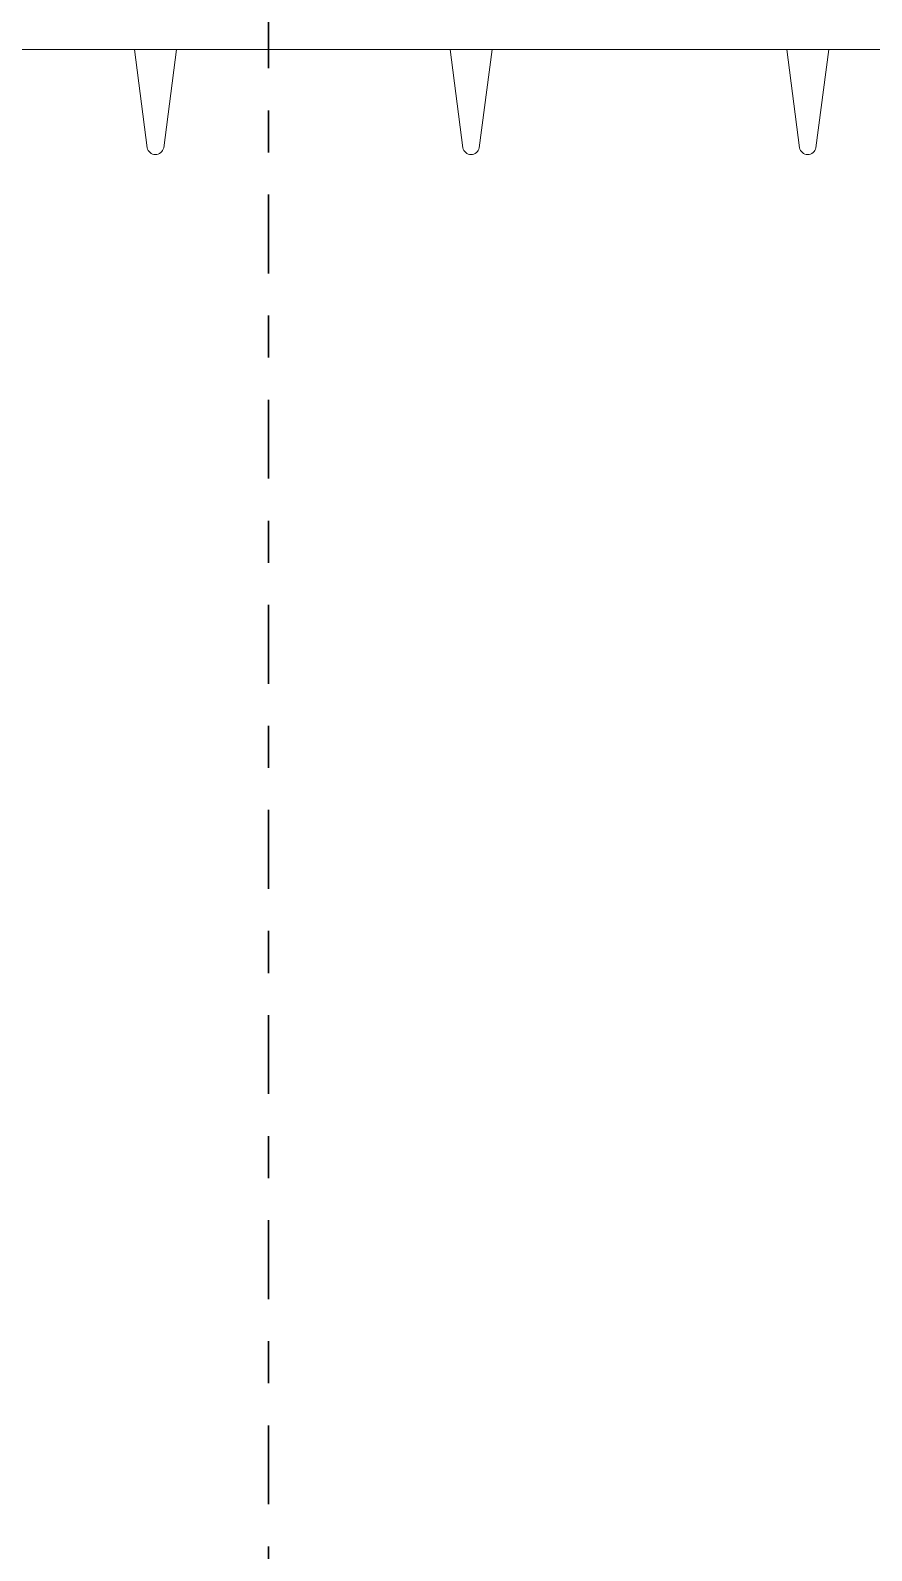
# Model space of a CAD drawing. Header units: inches. Extents: x -81.3 to -8.2, y 163 to 241.3.
# Drawn here: x -49.483 to -47.485, y 217.704 to 221.317 of the extents above; entities that cross this region are included whole.
import ezdxf

# ---------------------------------------------------------------- set-up
doc = ezdxf.new("R2010")
doc.units = ezdxf.units.IN
doc.header["$MEASUREMENT"] = 0
doc.linetypes.add('CENTER', pattern=[2, 1.25, -0.25, 0.25, -0.25])
for name, color, linetype, lineweight in [('DETAILS', 7, 'Continuous', 13), ('DIM', 3, 'Continuous', 13), ('REBAR', 2, 'CENTER', 30)]:
    doc.layers.add(name, color=color, linetype=linetype, lineweight=lineweight)
doc.styles.add('ARCTEXT', font='arctext.shx', dxfattribs={"width": 0.85})
doc.dimstyles.new('ARCTEXT1-4', dxfattribs={"dimtxt": 4, "dimasz": 2, "dimexe": 2, "dimexo": 2, "dimgap": 2, "dimtad": 1, "dimdec": 4, "dimzin": 3, "dimdsep": 46, "dimlunit": 4, "dimtxsty": 'ARCTEXT', "dimblk": 'ARCHTICK', "dimcen": 2, "dimaunit": 1, "dimadec": 0, "dimazin": 0, "dimtfac": 1, "dimtdec": 4, "dimtmove": 2, "dimatfit": 3, "dimldrblk": 'arrow', "dimfxl": 1, "dimtolj": 1, "dimtzin": 0, "dimarcsym": 0})

# ---------------------------------------------------------------- blocks, each defined once
blk = doc.blocks.new('_ArchTick')
at = {"color": 0, "linetype": 'ByBlock', "const_width": 0.15}
blk.add_lwpolyline([(-0.5, -0.5), (0.5, 0.5)], dxfattribs=at)
blk = doc.blocks.new('arrow')
at = {"layer": 'DIM'}
blk.add_hatch(color=253, dxfattribs=at).paths.add_polyline_path([(-2, 0.5), (-2, -0.5), (0, 0)])
at = {"layer": 'DIM', "lineweight": 9}
for points in [[(-2, 0.9832), (-2, 0.5), (-2.4688, 0.6172)], [(0.3743, 0.0936), (0, 0)], [(0.3743, -0.0936), (0, 0)], [(-2, -0.9832), (-2, -0.5), (-2.4688, -0.6172)]]:
    blk.add_lwpolyline(points, dxfattribs=at)
at = {"layer": 'DIM', "lineweight": 15}
blk.add_lwpolyline([(0, 0), (-2, -0.5), (-2, 0.5), (0, 0)], dxfattribs=at)

msp = doc.modelspace()

# ---------------------------------------------------------------- linework, layer by layer
at = {"layer": 'DETAILS', "color": 6, "lineweight": 20}
for p, q in [((-46.0363, 221.2715), (-50.0363, 221.2715)), ((-49.206, 221.0376), (-49.2363, 221.2715)), ((-49.1667, 221.0376), (-49.1363, 221.2715)), ((-48.456, 221.0376), (-48.4863, 221.2715)), ((-48.4167, 221.0376), (-48.3863, 221.2715)), ((-47.656, 221.0376), (-47.6863, 221.2715)), ((-47.6167, 221.0376), (-47.5863, 221.2715))]:
    msp.add_line(p, q, dxfattribs=at)
for centre in [(-49.1863, 221.0415), (-48.4363, 221.0415), (-47.6363, 221.0415)]:
    msp.add_arc(centre, 0.02, 191.3099, 348.6901, dxfattribs=at)
at = {"layer": 'REBAR', "ltscale": 0.15}
msp.add_line((-48.918, 240.4264), (-48.918, 184.6083), dxfattribs=at)

# ---------------------------------------------------------------- leaders
at = {"layer": 'DIM'}
msp.add_leader([(-44.0363, 212.5821), (-64.3473, 226.8963), (-65.3473, 226.8963)], dimstyle='ARCTEXT1-4', override={"dimasz": 0.5, "dimtad": 0}, dxfattribs=at)

doc.saveas('drawing.dxf')
